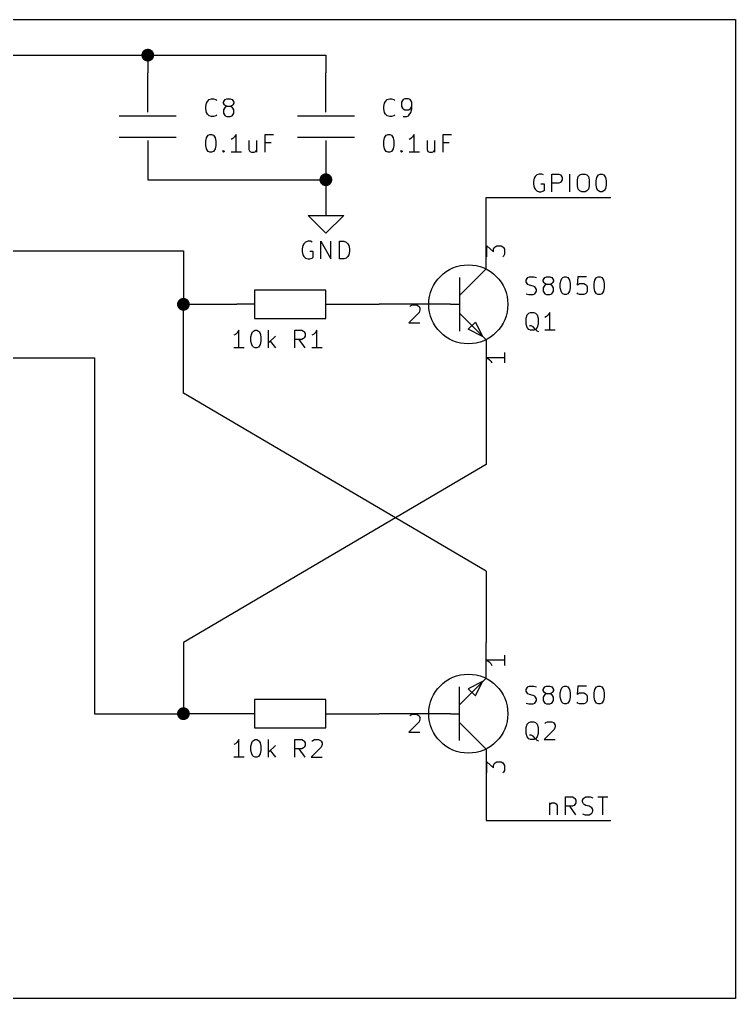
# Model space of a CAD drawing. Extents: x 0.4 to 11.3, y -7.9 to -0.4.
# Drawn here: x 4.64 to 6.65, y -5 to -2.25 of the extents above; entities that cross this region are included whole.
import ezdxf

# ---------------------------------------------------------------- set-up
doc = ezdxf.new("R2010")
doc.units = 0
doc.header["$MEASUREMENT"] = 0
for name, color, linetype in [('CYAN2', 4, 'CONTINUOUS'), ('GRAY1', 251, 'CONTINUOUS'), ('GREEN3', 91, 'CONTINUOUS'), ('LORANGE', 41, 'CONTINUOUS'), ('RED2', 1, 'CONTINUOUS'), ('RED3', 11, 'CONTINUOUS')]:
    doc.layers.add(name, color=color, linetype=linetype)

msp = doc.modelspace()

# ---------------------------------------------------------------- linework, layer by layer
at = {"layer": 'CYAN2', "linetype": 'CONTINUOUS'}
for p, q in [((5.16741, -2.47975), (5.17217, -2.47499)), ((5.17217, -2.47499), (5.17931, -2.47261)), ((5.17931, -2.47261), (5.18407, -2.47261)), ((5.18407, -2.47261), (5.19122, -2.47499)), ((5.19122, -2.47499), (5.1936, -2.47737)), ((5.21503, -2.47737), (5.21741, -2.47499)), ((5.21741, -2.47499), (5.22217, -2.47261)), ((5.22217, -2.47261), (5.23169, -2.47261)), ((5.23169, -2.47261), (5.23646, -2.47499)), ((5.23646, -2.47499), (5.23883, -2.47737)), ((5.66741, -2.47975), (5.67217, -2.47499)), ((5.67217, -2.47499), (5.67931, -2.47261)), ((5.67931, -2.47261), (5.68407, -2.47261)), ((5.68407, -2.47261), (5.69122, -2.47499)), ((5.69122, -2.47499), (5.6936, -2.47737)), ((5.71741, -2.47499), (5.71503, -2.47737)), ((5.72217, -2.47261), (5.71741, -2.47499)), ((5.73169, -2.47261), (5.72217, -2.47261)), ((5.73646, -2.47499), (5.73169, -2.47261)), ((5.73883, -2.47737), (5.73646, -2.47499)), ((5.16265, -2.49404), (5.16503, -2.48452)), ((5.16265, -2.50118), (5.16265, -2.49404)), ((5.16503, -2.5107), (5.16265, -2.50118)), ((5.16503, -2.48452), (5.16741, -2.47975)), ((5.21265, -2.48213), (5.21503, -2.47737)), ((5.21265, -2.48452), (5.21265, -2.48213)), ((5.21503, -2.48928), (5.21265, -2.48452)), ((5.21503, -2.4988), (5.21265, -2.50356)), ((5.21741, -2.49166), (5.21503, -2.48928)), ((5.21741, -2.49642), (5.21503, -2.4988)), ((5.22217, -2.49404), (5.21741, -2.49166)), ((5.22217, -2.49404), (5.21741, -2.49642)), ((5.23169, -2.49404), (5.22217, -2.49404)), ((5.23646, -2.49166), (5.23169, -2.49404)), ((5.23646, -2.49642), (5.23169, -2.49404)), ((5.23883, -2.48928), (5.23646, -2.49166)), ((5.23883, -2.4988), (5.23646, -2.49642)), ((5.23883, -2.47737), (5.24122, -2.48213)), ((5.24122, -2.48452), (5.23883, -2.48928)), ((5.24122, -2.50356), (5.23883, -2.4988)), ((5.24122, -2.48213), (5.24122, -2.48452)), ((5.66265, -2.49404), (5.66503, -2.48452)), ((5.66265, -2.50118), (5.66265, -2.49404)), ((5.66503, -2.5107), (5.66265, -2.50118)), ((5.66503, -2.48452), (5.66741, -2.47975)), ((5.71503, -2.47737), (5.71265, -2.48213)), ((5.71265, -2.48213), (5.71265, -2.49404)), ((5.71265, -2.49404), (5.71503, -2.4988)), ((5.71503, -2.4988), (5.71741, -2.50118)), ((5.71741, -2.50118), (5.72217, -2.50356)), ((5.73169, -2.50356), (5.73646, -2.50118)), ((5.73646, -2.50118), (5.73883, -2.4988)), ((5.74122, -2.48213), (5.73883, -2.47737)), ((5.73883, -2.4988), (5.74122, -2.49404)), ((5.73883, -2.5107), (5.74122, -2.50118)), ((5.74122, -2.50118), (5.74122, -2.48213)), ((5.16741, -2.51546), (5.16503, -2.5107)), ((5.17217, -2.52023), (5.16741, -2.51546)), ((5.17931, -2.52261), (5.17217, -2.52023)), ((5.18407, -2.52261), (5.17931, -2.52261)), ((5.19122, -2.52023), (5.18407, -2.52261)), ((5.1936, -2.51785), (5.19122, -2.52023)), ((5.21265, -2.50356), (5.21265, -2.51309)), ((5.21265, -2.51309), (5.21503, -2.51785)), ((5.21503, -2.51785), (5.21741, -2.52023)), ((5.21741, -2.52023), (5.22217, -2.52261)), ((5.22217, -2.52261), (5.23169, -2.52261)), ((5.23169, -2.52261), (5.23646, -2.52023)), ((5.23646, -2.52023), (5.23883, -2.51785)), ((5.23883, -2.51785), (5.24122, -2.51309)), ((5.24122, -2.51309), (5.24122, -2.50356)), ((5.66741, -2.51546), (5.66503, -2.5107)), ((5.67217, -2.52023), (5.66741, -2.51546)), ((5.67931, -2.52261), (5.67217, -2.52023)), ((5.68407, -2.52261), (5.67931, -2.52261)), ((5.69122, -2.52023), (5.68407, -2.52261)), ((5.6936, -2.51785), (5.69122, -2.52023)), ((5.71741, -2.52261), (5.72693, -2.52261)), ((5.72217, -2.50356), (5.73169, -2.50356)), ((5.72693, -2.52261), (5.73169, -2.52023)), ((5.73169, -2.52023), (5.73407, -2.51785)), ((5.73407, -2.51785), (5.73883, -2.5107)), ((5.16265, -2.59166), (5.16503, -2.58213)), ((5.16503, -2.58213), (5.16741, -2.57737)), ((5.16741, -2.57737), (5.16979, -2.57499)), ((5.16979, -2.57499), (5.17455, -2.57261)), ((5.17455, -2.57261), (5.17931, -2.57261)), ((5.17931, -2.57261), (5.18407, -2.57499)), ((5.18407, -2.57499), (5.18646, -2.57737)), ((5.18646, -2.57737), (5.18884, -2.58213)), ((5.18884, -2.58213), (5.19122, -2.59166)), ((5.23884, -2.58452), (5.23407, -2.58689)), ((5.2436, -2.57975), (5.23884, -2.58452)), ((5.24836, -2.57261), (5.2436, -2.57975)), ((5.24836, -2.62261), (5.24836, -2.57261)), ((5.32931, -2.62261), (5.32931, -2.57261)), ((5.32931, -2.57261), (5.35312, -2.57261)), ((5.66265, -2.59166), (5.66503, -2.58213)), ((5.66503, -2.58213), (5.66741, -2.57737)), ((5.66741, -2.57737), (5.66979, -2.57499)), ((5.66979, -2.57499), (5.67455, -2.57261)), ((5.67455, -2.57261), (5.67931, -2.57261)), ((5.67931, -2.57261), (5.68407, -2.57499)), ((5.68407, -2.57499), (5.68646, -2.57737)), ((5.68646, -2.57737), (5.68884, -2.58213)), ((5.68884, -2.58213), (5.69122, -2.59166)), ((5.73884, -2.58452), (5.73407, -2.58689)), ((5.7436, -2.57975), (5.73884, -2.58452)), ((5.74836, -2.57261), (5.7436, -2.57975)), ((5.74836, -2.62261), (5.74836, -2.57261)), ((5.82931, -2.62261), (5.82931, -2.57261)), ((5.82931, -2.57261), (5.85312, -2.57261)), ((5.16265, -2.60356), (5.16265, -2.59166)), ((5.16503, -2.61309), (5.16265, -2.60356)), ((5.19122, -2.60356), (5.18884, -2.61309)), ((5.19122, -2.59166), (5.19122, -2.60356)), ((5.28407, -2.58928), (5.28407, -2.61546)), ((5.3055, -2.58928), (5.3055, -2.62261)), ((5.34598, -2.59642), (5.32931, -2.59642)), ((5.66265, -2.60356), (5.66265, -2.59166)), ((5.66503, -2.61309), (5.66265, -2.60356)), ((5.69122, -2.60356), (5.68884, -2.61309)), ((5.69122, -2.59166), (5.69122, -2.60356)), ((5.78407, -2.58928), (5.78407, -2.61546)), ((5.8055, -2.58928), (5.8055, -2.62261)), ((5.84598, -2.59642), (5.82931, -2.59642)), ((5.16741, -2.61785), (5.16503, -2.61309)), ((5.16979, -2.62023), (5.16741, -2.61785)), ((5.17455, -2.62261), (5.16979, -2.62023)), ((5.17931, -2.62261), (5.17455, -2.62261)), ((5.18407, -2.62023), (5.17931, -2.62261)), ((5.18646, -2.61785), (5.18407, -2.62023)), ((5.18884, -2.61309), (5.18646, -2.61785)), ((5.21027, -2.62023), (5.21265, -2.61785)), ((5.21265, -2.62261), (5.21027, -2.62023)), ((5.21265, -2.61785), (5.21503, -2.62023)), ((5.21265, -2.61785), (5.21265, -2.62261)), ((5.21503, -2.62023), (5.21265, -2.62261)), ((5.26265, -2.62261), (5.23407, -2.62261)), ((5.28407, -2.61546), (5.28646, -2.62023)), ((5.28646, -2.62023), (5.29122, -2.62261)), ((5.29122, -2.62261), (5.29836, -2.62261)), ((5.29836, -2.62261), (5.30312, -2.62023)), ((5.30312, -2.62023), (5.3055, -2.61785)), ((5.66741, -2.61785), (5.66503, -2.61309)), ((5.66979, -2.62023), (5.66741, -2.61785)), ((5.67455, -2.62261), (5.66979, -2.62023)), ((5.67931, -2.62261), (5.67455, -2.62261)), ((5.68407, -2.62023), (5.67931, -2.62261)), ((5.68646, -2.61785), (5.68407, -2.62023)), ((5.68884, -2.61309), (5.68646, -2.61785)), ((5.71027, -2.62023), (5.71265, -2.61785)), ((5.71265, -2.62261), (5.71027, -2.62023)), ((5.71265, -2.61785), (5.71503, -2.62023)), ((5.71265, -2.61785), (5.71265, -2.62261)), ((5.71503, -2.62023), (5.71265, -2.62261)), ((5.76265, -2.62261), (5.73407, -2.62261)), ((5.78407, -2.61546), (5.78646, -2.62023)), ((5.78646, -2.62023), (5.79122, -2.62261)), ((5.79122, -2.62261), (5.79836, -2.62261)), ((5.79836, -2.62261), (5.80312, -2.62023)), ((5.80312, -2.62023), (5.8055, -2.61785)), ((5.43571, -2.88452), (5.43333, -2.89404)), ((5.43809, -2.87976), (5.43571, -2.88452)), ((5.44285, -2.875), (5.43809, -2.87976)), ((5.45, -2.87261), (5.44285, -2.875)), ((5.45714, -2.87261), (5.45, -2.87261)), ((5.4619, -2.875), (5.45714, -2.87261)), ((5.48571, -2.92261), (5.48571, -2.87261)), ((5.48571, -2.87261), (5.51428, -2.92261)), ((5.51428, -2.92261), (5.51428, -2.87261)), ((5.53809, -2.92261), (5.53809, -2.87261)), ((5.53809, -2.87261), (5.55, -2.87261)), ((5.55, -2.87261), (5.55714, -2.875)), ((5.55714, -2.875), (5.5619, -2.87976)), ((5.5619, -2.87976), (5.56428, -2.88452)), ((5.56428, -2.88452), (5.56667, -2.89404)), ((5.43333, -2.89404), (5.43333, -2.90119)), ((5.43333, -2.90119), (5.43571, -2.91071)), ((5.43571, -2.91071), (5.43809, -2.91547)), ((5.46428, -2.90119), (5.45476, -2.90119)), ((5.46428, -2.91785), (5.46428, -2.90119)), ((5.56428, -2.91071), (5.5619, -2.91547)), ((5.56667, -2.90119), (5.56428, -2.91071)), ((5.56667, -2.89404), (5.56667, -2.90119)), ((5.43809, -2.91547), (5.44285, -2.92023)), ((5.44285, -2.92023), (5.45, -2.92261)), ((5.45, -2.92261), (5.45476, -2.92261)), ((5.45476, -2.92261), (5.4619, -2.92023)), ((5.4619, -2.92023), (5.46428, -2.91785)), ((5.55, -2.92261), (5.53809, -2.92261)), ((5.55714, -2.92023), (5.55, -2.92261)), ((5.5619, -2.91547), (5.55714, -2.92023)), ((6.06265, -2.98214), (6.06503, -2.97738)), ((6.06265, -2.9869), (6.06265, -2.98214)), ((6.06503, -2.99167), (6.06265, -2.9869)), ((6.06503, -2.97738), (6.06741, -2.975)), ((6.06741, -2.99405), (6.06503, -2.99167)), ((6.06741, -2.975), (6.07217, -2.97262)), ((6.07217, -2.99643), (6.06741, -2.99405)), ((6.07217, -2.97262), (6.08407, -2.97262)), ((6.0817, -2.99881), (6.07217, -2.99643)), ((6.08407, -2.97262), (6.09122, -2.975)), ((6.11027, -2.98214), (6.11265, -2.97738)), ((6.11027, -2.98452), (6.11027, -2.98214)), ((6.11265, -2.98928), (6.11027, -2.98452)), ((6.11265, -2.97738), (6.11503, -2.975)), ((6.11503, -2.99167), (6.11265, -2.98928)), ((6.11503, -2.99643), (6.11265, -2.99881)), ((6.11503, -2.975), (6.11979, -2.97262)), ((6.11979, -2.99405), (6.11503, -2.99167)), ((6.11979, -2.99405), (6.11503, -2.99643)), ((6.11979, -2.97262), (6.12931, -2.97262)), ((6.12931, -2.99405), (6.11979, -2.99405)), ((6.12931, -2.97262), (6.13407, -2.975)), ((6.13407, -2.99167), (6.12931, -2.99405)), ((6.13407, -2.99643), (6.12931, -2.99405)), ((6.13407, -2.975), (6.13646, -2.97738)), ((6.13646, -2.98928), (6.13407, -2.99167)), ((6.13646, -2.99881), (6.13407, -2.99643)), ((6.13646, -2.97738), (6.13884, -2.98214)), ((6.13884, -2.98452), (6.13646, -2.98928)), ((6.13884, -2.98214), (6.13884, -2.98452)), ((6.15789, -2.99167), (6.16027, -2.98214)), ((6.15789, -3.00357), (6.15789, -2.99167)), ((6.16027, -2.98214), (6.16265, -2.97738)), ((6.16265, -2.97738), (6.16503, -2.975)), ((6.16503, -2.975), (6.16979, -2.97262)), ((6.16979, -2.97262), (6.17455, -2.97262)), ((6.17455, -2.97262), (6.17931, -2.975)), ((6.17931, -2.975), (6.1817, -2.97738)), ((6.1817, -2.97738), (6.18407, -2.98214)), ((6.18407, -2.98214), (6.18646, -2.99167)), ((6.18646, -2.99167), (6.18646, -3.00357)), ((6.20789, -2.97262), (6.2055, -2.99643)), ((6.2055, -2.99643), (6.20789, -2.99405)), ((6.2317, -2.97262), (6.20789, -2.97262)), ((6.20789, -2.99405), (6.21265, -2.99167)), ((6.21265, -2.99167), (6.22455, -2.99167)), ((6.22455, -2.99167), (6.22931, -2.99405)), ((6.22931, -2.99405), (6.2317, -2.99643)), ((6.2317, -2.99643), (6.23407, -3.00119)), ((6.25312, -2.99167), (6.2555, -2.98214)), ((6.25312, -3.00357), (6.25312, -2.99167)), ((6.2555, -2.98214), (6.25789, -2.97738)), ((6.25789, -2.97738), (6.26027, -2.975)), ((6.26027, -2.975), (6.26503, -2.97262)), ((6.26503, -2.97262), (6.26979, -2.97262)), ((6.26979, -2.97262), (6.27455, -2.975)), ((6.27455, -2.975), (6.27693, -2.97738)), ((6.27693, -2.97738), (6.27931, -2.98214)), ((6.27931, -2.98214), (6.2817, -2.99167)), ((6.2817, -2.99167), (6.2817, -3.00357)), ((6.06265, -3.02024), (6.06979, -3.02262)), ((6.06979, -3.02262), (6.0817, -3.02262)), ((6.08646, -3.00119), (6.0817, -2.99881)), ((6.0817, -3.02262), (6.08646, -3.02024)), ((6.08884, -3.00357), (6.08646, -3.00119)), ((6.08646, -3.02024), (6.08884, -3.01785)), ((6.09122, -3.00833), (6.08884, -3.00357)), ((6.08884, -3.01785), (6.09122, -3.01309)), ((6.09122, -3.01309), (6.09122, -3.00833)), ((6.11265, -2.99881), (6.11027, -3.00357)), ((6.11027, -3.00357), (6.11027, -3.01309)), ((6.11027, -3.01309), (6.11265, -3.01785)), ((6.11265, -3.01785), (6.11503, -3.02024)), ((6.11503, -3.02024), (6.11979, -3.02262)), ((6.11979, -3.02262), (6.12931, -3.02262)), ((6.12931, -3.02262), (6.13407, -3.02024)), ((6.13407, -3.02024), (6.13646, -3.01785)), ((6.13884, -3.00357), (6.13646, -2.99881)), ((6.13646, -3.01785), (6.13884, -3.01309)), ((6.13884, -3.01309), (6.13884, -3.00357)), ((6.16027, -3.01309), (6.15789, -3.00357)), ((6.16265, -3.01785), (6.16027, -3.01309)), ((6.16503, -3.02024), (6.16265, -3.01785)), ((6.16979, -3.02262), (6.16503, -3.02024)), ((6.17455, -3.02262), (6.16979, -3.02262)), ((6.17931, -3.02024), (6.17455, -3.02262)), ((6.1817, -3.01785), (6.17931, -3.02024)), ((6.18407, -3.01309), (6.1817, -3.01785)), ((6.18646, -3.00357), (6.18407, -3.01309)), ((6.20789, -3.02024), (6.2055, -3.01785)), ((6.21265, -3.02262), (6.20789, -3.02024)), ((6.22455, -3.02262), (6.21265, -3.02262)), ((6.22931, -3.02024), (6.22455, -3.02262)), ((6.2317, -3.01785), (6.22931, -3.02024)), ((6.23407, -3.01309), (6.2317, -3.01785)), ((6.23407, -3.00119), (6.23407, -3.01309)), ((6.2555, -3.01309), (6.25312, -3.00357)), ((6.25789, -3.01785), (6.2555, -3.01309)), ((6.26027, -3.02024), (6.25789, -3.01785)), ((6.26503, -3.02262), (6.26027, -3.02024)), ((6.26979, -3.02262), (6.26503, -3.02262)), ((6.27455, -3.02024), (6.26979, -3.02262)), ((6.27693, -3.01785), (6.27455, -3.02024)), ((6.27931, -3.01309), (6.27693, -3.01785)), ((6.2817, -3.00357), (6.27931, -3.01309)), ((6.06265, -3.08928), (6.06503, -3.07976)), ((6.06503, -3.07976), (6.06979, -3.075)), ((6.06979, -3.075), (6.07455, -3.07262)), ((6.07455, -3.07262), (6.08407, -3.07262)), ((6.08407, -3.07262), (6.08884, -3.075)), ((6.08884, -3.075), (6.0936, -3.07976)), ((6.0936, -3.07976), (6.09598, -3.08928)), ((6.12455, -3.07976), (6.11979, -3.08452)), ((6.12931, -3.07262), (6.12455, -3.07976)), ((6.12931, -3.12262), (6.12931, -3.07262)), ((6.06265, -3.10595), (6.06265, -3.08928)), ((6.06503, -3.11547), (6.06265, -3.10595)), ((6.09598, -3.10595), (6.0936, -3.11547)), ((6.09598, -3.08928), (6.09598, -3.10595)), ((6.11979, -3.08452), (6.11503, -3.0869)), ((5.24643, -3.13452), (5.24167, -3.1369)), ((5.25119, -3.12976), (5.24643, -3.13452)), ((5.25595, -3.12261), (5.25119, -3.12976)), ((5.25595, -3.17261), (5.25595, -3.12261)), ((5.28928, -3.14166), (5.29167, -3.13214)), ((5.29167, -3.13214), (5.29405, -3.12737)), ((5.29405, -3.12737), (5.29643, -3.125)), ((5.29643, -3.125), (5.30119, -3.12261)), ((5.30119, -3.12261), (5.30595, -3.12261)), ((5.30595, -3.12261), (5.31071, -3.125)), ((5.31071, -3.125), (5.31309, -3.12737)), ((5.31309, -3.12737), (5.31547, -3.13214)), ((5.31547, -3.13214), (5.31785, -3.14166)), ((5.33928, -3.17261), (5.33928, -3.12261)), ((5.41309, -3.17261), (5.41309, -3.12261)), ((5.41309, -3.12261), (5.43214, -3.12261)), ((5.43214, -3.12261), (5.4369, -3.125)), ((5.4369, -3.125), (5.43928, -3.12737)), ((5.43928, -3.12737), (5.44167, -3.13214)), ((5.44167, -3.13214), (5.44167, -3.13928)), ((5.46547, -3.13452), (5.46071, -3.1369)), ((5.47024, -3.12976), (5.46547, -3.13452)), ((5.475, -3.12261), (5.47024, -3.12976)), ((5.475, -3.17261), (5.475, -3.12261)), ((6.06979, -3.12024), (6.06503, -3.11547)), ((6.07455, -3.12262), (6.06979, -3.12024)), ((6.07693, -3.11071), (6.07217, -3.11071)), ((6.08407, -3.12262), (6.07455, -3.12262)), ((6.0817, -3.11309), (6.07693, -3.11071)), ((6.08884, -3.12024), (6.0817, -3.11309)), ((6.08884, -3.12024), (6.08407, -3.12262)), ((6.0936, -3.11547), (6.08884, -3.12024)), ((6.0936, -3.125), (6.08884, -3.12024)), ((6.09836, -3.12738), (6.0936, -3.125)), ((6.1436, -3.12262), (6.11503, -3.12262)), ((5.28928, -3.15357), (5.28928, -3.14166)), ((5.29167, -3.16309), (5.28928, -3.15357)), ((5.31785, -3.15357), (5.31547, -3.16309)), ((5.31785, -3.14166), (5.31785, -3.15357)), ((5.35833, -3.13928), (5.33928, -3.15833)), ((5.34405, -3.15357), (5.35833, -3.17261)), ((5.43214, -3.1488), (5.41309, -3.1488)), ((5.44167, -3.17261), (5.425, -3.1488)), ((5.4369, -3.14642), (5.43214, -3.1488)), ((5.43928, -3.14404), (5.4369, -3.14642)), ((5.44167, -3.13928), (5.43928, -3.14404)), ((5.27024, -3.17261), (5.24167, -3.17261)), ((5.29405, -3.16785), (5.29167, -3.16309)), ((5.29643, -3.17023), (5.29405, -3.16785)), ((5.30119, -3.17261), (5.29643, -3.17023)), ((5.30595, -3.17261), (5.30119, -3.17261)), ((5.31071, -3.17023), (5.30595, -3.17261)), ((5.31309, -3.16785), (5.31071, -3.17023)), ((5.31547, -3.16309), (5.31309, -3.16785)), ((5.48928, -3.17261), (5.46071, -3.17261)), ((6.06503, -4.12738), (6.06741, -4.125)), ((6.06741, -4.125), (6.07217, -4.12262)), ((6.07217, -4.12262), (6.08407, -4.12262)), ((6.08407, -4.12262), (6.09122, -4.125)), ((6.11265, -4.12738), (6.11503, -4.125)), ((6.11503, -4.125), (6.11979, -4.12262)), ((6.11979, -4.12262), (6.12931, -4.12262)), ((6.12931, -4.12262), (6.13407, -4.125)), ((6.13407, -4.125), (6.13646, -4.12738)), ((6.16265, -4.12738), (6.16503, -4.125)), ((6.16503, -4.125), (6.16979, -4.12262)), ((6.16979, -4.12262), (6.17455, -4.12262)), ((6.17455, -4.12262), (6.17931, -4.125)), ((6.17931, -4.125), (6.1817, -4.12738)), ((6.20789, -4.12262), (6.2055, -4.14643)), ((6.2317, -4.12262), (6.20789, -4.12262)), ((6.25789, -4.12738), (6.26027, -4.125)), ((6.26027, -4.125), (6.26503, -4.12262)), ((6.26503, -4.12262), (6.26979, -4.12262)), ((6.26979, -4.12262), (6.27455, -4.125)), ((6.27455, -4.125), (6.27693, -4.12738)), ((6.06265, -4.13215), (6.06503, -4.12738)), ((6.06265, -4.13691), (6.06265, -4.13215)), ((6.06503, -4.14167), (6.06265, -4.13691)), ((6.06741, -4.14405), (6.06503, -4.14167)), ((6.07217, -4.14643), (6.06741, -4.14405)), ((6.0817, -4.14881), (6.07217, -4.14643)), ((6.08646, -4.15119), (6.0817, -4.14881)), ((6.08884, -4.15357), (6.08646, -4.15119)), ((6.11027, -4.13215), (6.11265, -4.12738)), ((6.11027, -4.13453), (6.11027, -4.13215)), ((6.11265, -4.13929), (6.11027, -4.13453)), ((6.11265, -4.14881), (6.11027, -4.15357)), ((6.11503, -4.14167), (6.11265, -4.13929)), ((6.11503, -4.14643), (6.11265, -4.14881)), ((6.11979, -4.14405), (6.11503, -4.14167)), ((6.11979, -4.14405), (6.11503, -4.14643)), ((6.12931, -4.14405), (6.11979, -4.14405)), ((6.13407, -4.14167), (6.12931, -4.14405)), ((6.13407, -4.14643), (6.12931, -4.14405)), ((6.13646, -4.13929), (6.13407, -4.14167)), ((6.13646, -4.14881), (6.13407, -4.14643)), ((6.13646, -4.12738), (6.13884, -4.13215)), ((6.13884, -4.13453), (6.13646, -4.13929)), ((6.13884, -4.15357), (6.13646, -4.14881)), ((6.13884, -4.13215), (6.13884, -4.13453)), ((6.15789, -4.14167), (6.16027, -4.13215)), ((6.15789, -4.15357), (6.15789, -4.14167)), ((6.16027, -4.13215), (6.16265, -4.12738)), ((6.1817, -4.12738), (6.18407, -4.13215)), ((6.18407, -4.13215), (6.18646, -4.14167)), ((6.18646, -4.14167), (6.18646, -4.15357)), ((6.2055, -4.14643), (6.20789, -4.14405)), ((6.20789, -4.14405), (6.21265, -4.14167)), ((6.21265, -4.14167), (6.22455, -4.14167)), ((6.22455, -4.14167), (6.22931, -4.14405)), ((6.22931, -4.14405), (6.2317, -4.14643)), ((6.2317, -4.14643), (6.23407, -4.15119)), ((6.23407, -4.15119), (6.23407, -4.1631)), ((6.25312, -4.14167), (6.2555, -4.13215)), ((6.25312, -4.15357), (6.25312, -4.14167)), ((6.2555, -4.13215), (6.25789, -4.12738)), ((6.27693, -4.12738), (6.27931, -4.13215)), ((6.27931, -4.13215), (6.2817, -4.14167)), ((6.2817, -4.14167), (6.2817, -4.15357)), ((6.06265, -4.17024), (6.06979, -4.17262)), ((6.06979, -4.17262), (6.0817, -4.17262)), ((6.0817, -4.17262), (6.08646, -4.17024)), ((6.08646, -4.17024), (6.08884, -4.16786)), ((6.09122, -4.15833), (6.08884, -4.15357)), ((6.08884, -4.16786), (6.09122, -4.1631)), ((6.09122, -4.1631), (6.09122, -4.15833)), ((6.11027, -4.15357), (6.11027, -4.1631)), ((6.11027, -4.1631), (6.11265, -4.16786)), ((6.11265, -4.16786), (6.11503, -4.17024)), ((6.11503, -4.17024), (6.11979, -4.17262)), ((6.11979, -4.17262), (6.12931, -4.17262)), ((6.12931, -4.17262), (6.13407, -4.17024)), ((6.13407, -4.17024), (6.13646, -4.16786)), ((6.13646, -4.16786), (6.13884, -4.1631)), ((6.13884, -4.1631), (6.13884, -4.15357)), ((6.16027, -4.1631), (6.15789, -4.15357)), ((6.16265, -4.16786), (6.16027, -4.1631)), ((6.16503, -4.17024), (6.16265, -4.16786)), ((6.16979, -4.17262), (6.16503, -4.17024)), ((6.17455, -4.17262), (6.16979, -4.17262)), ((6.17931, -4.17024), (6.17455, -4.17262)), ((6.1817, -4.16786), (6.17931, -4.17024)), ((6.18407, -4.1631), (6.1817, -4.16786)), ((6.18646, -4.15357), (6.18407, -4.1631)), ((6.20789, -4.17024), (6.2055, -4.16786)), ((6.21265, -4.17262), (6.20789, -4.17024)), ((6.22455, -4.17262), (6.21265, -4.17262)), ((6.22931, -4.17024), (6.22455, -4.17262)), ((6.2317, -4.16786), (6.22931, -4.17024)), ((6.23407, -4.1631), (6.2317, -4.16786)), ((6.2555, -4.1631), (6.25312, -4.15357)), ((6.25789, -4.16786), (6.2555, -4.1631)), ((6.26027, -4.17024), (6.25789, -4.16786)), ((6.26503, -4.17262), (6.26027, -4.17024)), ((6.26979, -4.17262), (6.26503, -4.17262)), ((6.27455, -4.17024), (6.26979, -4.17262)), ((6.27693, -4.16786), (6.27455, -4.17024)), ((6.27931, -4.1631), (6.27693, -4.16786)), ((6.2817, -4.15357), (6.27931, -4.1631)), ((6.06265, -4.23929), (6.06503, -4.22976)), ((6.06503, -4.22976), (6.06979, -4.225)), ((6.06979, -4.225), (6.07455, -4.22262)), ((6.07455, -4.22262), (6.08407, -4.22262)), ((6.08407, -4.22262), (6.08884, -4.225)), ((6.08884, -4.225), (6.0936, -4.22976)), ((6.0936, -4.22976), (6.09598, -4.23929)), ((6.11503, -4.22738), (6.11741, -4.225)), ((6.11741, -4.225), (6.12217, -4.22262)), ((6.12217, -4.22262), (6.13407, -4.22262)), ((6.13407, -4.22262), (6.13884, -4.225)), ((6.13884, -4.225), (6.14122, -4.22738)), ((6.14122, -4.22738), (6.1436, -4.23215)), ((6.1436, -4.23215), (6.1436, -4.23691)), ((6.06265, -4.25595), (6.06265, -4.23929)), ((6.06503, -4.26548), (6.06265, -4.25595)), ((6.07693, -4.26072), (6.07217, -4.26072)), ((6.0817, -4.2631), (6.07693, -4.26072)), ((6.09598, -4.25595), (6.0936, -4.26548)), ((6.09598, -4.23929), (6.09598, -4.25595)), ((6.14122, -4.24405), (6.11265, -4.27262)), ((6.1436, -4.23691), (6.14122, -4.24405)), ((5.24643, -4.28452), (5.24167, -4.2869)), ((5.25119, -4.27976), (5.24643, -4.28452)), ((5.25595, -4.27261), (5.25119, -4.27976)), ((5.25595, -4.32261), (5.25595, -4.27261)), ((5.28928, -4.29166), (5.29167, -4.28214)), ((5.29167, -4.28214), (5.29405, -4.27737)), ((5.29405, -4.27737), (5.29643, -4.275)), ((5.29643, -4.275), (5.30119, -4.27261)), ((5.30119, -4.27261), (5.30595, -4.27261)), ((5.30595, -4.27261), (5.31071, -4.275)), ((5.31071, -4.275), (5.31309, -4.27737)), ((5.31309, -4.27737), (5.31547, -4.28214)), ((5.31547, -4.28214), (5.31785, -4.29166)), ((5.33928, -4.32261), (5.33928, -4.27261)), ((5.35833, -4.28928), (5.33928, -4.30833)), ((5.41309, -4.32261), (5.41309, -4.27261)), ((5.41309, -4.27261), (5.43214, -4.27261)), ((5.43214, -4.27261), (5.4369, -4.275)), ((5.4369, -4.275), (5.43928, -4.27737)), ((5.43928, -4.27737), (5.44167, -4.28214)), ((5.44167, -4.28928), (5.43928, -4.29404)), ((5.44167, -4.28214), (5.44167, -4.28928)), ((5.46071, -4.27737), (5.46309, -4.275)), ((5.46309, -4.275), (5.46785, -4.27261)), ((5.46785, -4.27261), (5.47976, -4.27261)), ((5.47976, -4.27261), (5.48452, -4.275)), ((5.48452, -4.275), (5.4869, -4.27737)), ((5.4869, -4.27737), (5.48928, -4.28214)), ((5.48928, -4.2869), (5.4869, -4.29404)), ((5.48928, -4.28214), (5.48928, -4.2869)), ((6.06979, -4.27024), (6.06503, -4.26548)), ((6.07455, -4.27262), (6.06979, -4.27024)), ((6.08407, -4.27262), (6.07455, -4.27262)), ((6.08884, -4.27024), (6.0817, -4.2631)), ((6.08884, -4.27024), (6.08407, -4.27262)), ((6.0936, -4.26548), (6.08884, -4.27024)), ((6.0936, -4.275), (6.08884, -4.27024)), ((6.09836, -4.27738), (6.0936, -4.275)), ((6.11265, -4.27262), (6.1436, -4.27262)), ((5.28928, -4.30357), (5.28928, -4.29166)), ((5.29167, -4.31309), (5.28928, -4.30357)), ((5.29405, -4.31785), (5.29167, -4.31309)), ((5.31547, -4.31309), (5.31309, -4.31785)), ((5.31785, -4.30357), (5.31547, -4.31309)), ((5.31785, -4.29166), (5.31785, -4.30357)), ((5.34405, -4.30357), (5.35833, -4.32261)), ((5.43214, -4.2988), (5.41309, -4.2988)), ((5.44167, -4.32261), (5.425, -4.2988)), ((5.4369, -4.29642), (5.43214, -4.2988)), ((5.43928, -4.29404), (5.4369, -4.29642)), ((5.4869, -4.29404), (5.45833, -4.32261)), ((5.27024, -4.32261), (5.24167, -4.32261)), ((5.29643, -4.32023), (5.29405, -4.31785)), ((5.30119, -4.32261), (5.29643, -4.32023)), ((5.30595, -4.32261), (5.30119, -4.32261)), ((5.31071, -4.32023), (5.30595, -4.32261)), ((5.31309, -4.31785), (5.31071, -4.32023)), ((5.45833, -4.32261), (5.48928, -4.32261))]:
    msp.add_line(p, q, dxfattribs=at)
at = {"layer": 'GRAY1', "linetype": 'CONTINUOUS'}
for p, q in [((6.08735, -2.69101), (6.08497, -2.69577)), ((6.09211, -2.68625), (6.08735, -2.69101)), ((6.09925, -2.68387), (6.09211, -2.68625)), ((6.1064, -2.68387), (6.09925, -2.68387)), ((6.11116, -2.68625), (6.1064, -2.68387)), ((6.13497, -2.73387), (6.13497, -2.68387)), ((6.13497, -2.68387), (6.15402, -2.68387)), ((6.15402, -2.68387), (6.15878, -2.68625)), ((6.15878, -2.68625), (6.16116, -2.68863)), ((6.16116, -2.68863), (6.16354, -2.69339)), ((6.16354, -2.69339), (6.16354, -2.70053)), ((6.18497, -2.73387), (6.18497, -2.68387)), ((6.2064, -2.70053), (6.20878, -2.69101)), ((6.20878, -2.69101), (6.21354, -2.68625)), ((6.21354, -2.68625), (6.2183, -2.68387)), ((6.2183, -2.68387), (6.22782, -2.68387)), ((6.22782, -2.68387), (6.23259, -2.68625)), ((6.23259, -2.68625), (6.23735, -2.69101)), ((6.23735, -2.69101), (6.23973, -2.70053)), ((6.25878, -2.70291), (6.26116, -2.69339)), ((6.26116, -2.69339), (6.26354, -2.68863)), ((6.26354, -2.68863), (6.26592, -2.68625)), ((6.26592, -2.68625), (6.27068, -2.68387)), ((6.27068, -2.68387), (6.27544, -2.68387)), ((6.27544, -2.68387), (6.2802, -2.68625)), ((6.2802, -2.68625), (6.28259, -2.68863)), ((6.28259, -2.68863), (6.28497, -2.69339)), ((6.28497, -2.69339), (6.28735, -2.70291)), ((6.08497, -2.69577), (6.08259, -2.7053)), ((6.08259, -2.7053), (6.08259, -2.71244)), ((6.08259, -2.71244), (6.08497, -2.72196)), ((6.08497, -2.72196), (6.08735, -2.72672)), ((6.11354, -2.71244), (6.10402, -2.71244)), ((6.11354, -2.7291), (6.11354, -2.71244)), ((6.15402, -2.71006), (6.13497, -2.71006)), ((6.15878, -2.70767), (6.15402, -2.71006)), ((6.16116, -2.7053), (6.15878, -2.70767)), ((6.16354, -2.70053), (6.16116, -2.7053)), ((6.2064, -2.7172), (6.2064, -2.70053)), ((6.20878, -2.72672), (6.2064, -2.7172)), ((6.23973, -2.7172), (6.23735, -2.72672)), ((6.23973, -2.70053), (6.23973, -2.7172)), ((6.25878, -2.71482), (6.25878, -2.70291)), ((6.26116, -2.72434), (6.25878, -2.71482)), ((6.28735, -2.71482), (6.28497, -2.72434)), ((6.28735, -2.70291), (6.28735, -2.71482)), ((6.08735, -2.72672), (6.09211, -2.73148)), ((6.09211, -2.73148), (6.09925, -2.73387)), ((6.09925, -2.73387), (6.10402, -2.73387)), ((6.10402, -2.73387), (6.11116, -2.73148)), ((6.11116, -2.73148), (6.11354, -2.7291)), ((6.21354, -2.73148), (6.20878, -2.72672)), ((6.2183, -2.73387), (6.21354, -2.73148)), ((6.22782, -2.73387), (6.2183, -2.73387)), ((6.23259, -2.73148), (6.22782, -2.73387)), ((6.23735, -2.72672), (6.23259, -2.73148)), ((6.26354, -2.7291), (6.26116, -2.72434)), ((6.26592, -2.73148), (6.26354, -2.7291)), ((6.27068, -2.73387), (6.26592, -2.73148)), ((6.27544, -2.73387), (6.27068, -2.73387)), ((6.2802, -2.73148), (6.27544, -2.73387)), ((6.28259, -2.7291), (6.2802, -2.73148)), ((6.28497, -2.72434), (6.28259, -2.7291)), ((6.12782, -4.45053), (6.12782, -4.48387)), ((6.12782, -4.4553), (6.1302, -4.45291)), ((6.1302, -4.45291), (6.13497, -4.45053)), ((6.13497, -4.45053), (6.14211, -4.45053)), ((6.14211, -4.45053), (6.14687, -4.45291)), ((6.14687, -4.45291), (6.14925, -4.45767)), ((6.17306, -4.48387), (6.17306, -4.43387)), ((6.17306, -4.43387), (6.19211, -4.43387)), ((6.19211, -4.43387), (6.19687, -4.43625)), ((6.19687, -4.43625), (6.19925, -4.43863)), ((6.19925, -4.43863), (6.20163, -4.44339)), ((6.20163, -4.45053), (6.19925, -4.4553)), ((6.20163, -4.44339), (6.20163, -4.45053)), ((6.22068, -4.44339), (6.22306, -4.43863)), ((6.22068, -4.44815), (6.22068, -4.44339)), ((6.22306, -4.45291), (6.22068, -4.44815)), ((6.22306, -4.43863), (6.22544, -4.43625)), ((6.22544, -4.4553), (6.22306, -4.45291)), ((6.22544, -4.43625), (6.2302, -4.43387)), ((6.2302, -4.43387), (6.24211, -4.43387)), ((6.24211, -4.43387), (6.24925, -4.43625)), ((6.26354, -4.43387), (6.29211, -4.43387)), ((6.27782, -4.48387), (6.27782, -4.43387)), ((6.14925, -4.45767), (6.14925, -4.48387)), ((6.19211, -4.46006), (6.17306, -4.46006)), ((6.20163, -4.48387), (6.18497, -4.46006)), ((6.19687, -4.45767), (6.19211, -4.46006)), ((6.19925, -4.4553), (6.19687, -4.45767)), ((6.22068, -4.48148), (6.22782, -4.48387)), ((6.2302, -4.45767), (6.22544, -4.4553)), ((6.23973, -4.46006), (6.2302, -4.45767)), ((6.24449, -4.46244), (6.23973, -4.46006)), ((6.23973, -4.48387), (6.24449, -4.48148)), ((6.24687, -4.46482), (6.24449, -4.46244)), ((6.24449, -4.48148), (6.24687, -4.4791)), ((6.24925, -4.46958), (6.24687, -4.46482)), ((6.24687, -4.4791), (6.24925, -4.47434)), ((6.24925, -4.47434), (6.24925, -4.46958)), ((6.22782, -4.48387), (6.23973, -4.48387))]:
    msp.add_line(p, q, dxfattribs=at)
at = {"layer": 'GREEN3', "linetype": 'CONTINUOUS'}
for p, q in [((3.75, -2.35), (5, -2.35)), ((5, -2.35), (5.5, -2.35)), ((5, -2.35), (5, -2.4)), ((5.5, -2.35), (5.5, -2.4)), ((5, -2.7), (5.5, -2.7)), ((5.5, -2.7), (5.5, -2.75)), ((5.95, -2.75), (6.3, -2.75)), ((5.95, -2.85), (5.95, -2.75)), ((4.15, -2.9), (5.1, -2.9)), ((5.1, -2.9), (5.1, -3.05)), ((5.1, -3.3), (5.1, -3.05)), ((5.1, -3.05), (5.25, -3.05)), ((5.55, -3.05), (5.65, -3.05)), ((4.15, -3.2), (4.85, -3.2)), ((4.85, -3.2), (4.85, -4.2)), ((5.95, -3.25), (5.95, -3.5)), ((5.95, -3.8), (5.1, -3.3)), ((5.95, -3.5), (5.1, -4)), ((5.95, -3.8), (5.95, -4)), ((5.1, -4), (5.1, -4.2)), ((4.85, -4.2), (5.1, -4.2)), ((5.25, -4.2), (5.1, -4.2)), ((5.55, -4.2), (5.65, -4.2)), ((5.95, -4.4), (5.95, -4.5)), ((5.95, -4.5), (6.3, -4.5))]:
    msp.add_line(p, q, dxfattribs=at)
at = {"layer": 'GREEN3', "const_width": 0.018}
for points in [[(4.991, -2.35, 1), (5.009, -2.35, 1)], [(5.491, -2.7, 1), (5.509, -2.7, 1)], [(5.091, -3.05, 1), (5.109, -3.05, 1)], [(5.091, -4.2, 1), (5.109, -4.2, 1)]]:
    msp.add_lwpolyline(points, format="xyb", close=True, dxfattribs=at)
at = {"layer": 'LORANGE', "linetype": 'CONTINUOUS'}
for p, q in [((0.6, -2.25), (6.65, -2.25)), ((6.65, -2.25), (6.65, -5)), ((6.65, -5), (0.6, -5))]:
    msp.add_line(p, q, dxfattribs=at)
at = {"layer": 'RED2', "linetype": 'CONTINUOUS'}
for p, q in [((5, -2.51), (5, -2.4)), ((5.5, -2.51), (5.5, -2.4)), ((4.92, -2.52), (5.08, -2.52)), ((5.42, -2.52), (5.58, -2.52)), ((4.92, -2.58), (5.08, -2.58)), ((5.42, -2.58), (5.58, -2.58)), ((5, -2.59), (5, -2.7)), ((5.5, -2.59), (5.5, -2.7)), ((5.5, -2.75), (5.5, -2.8)), ((5.5, -2.85), (5.45, -2.8)), ((5.45, -2.8), (5.5, -2.8)), ((5.5, -2.8), (5.55, -2.8)), ((5.55, -2.8), (5.5, -2.85)), ((5.95, -2.95), (5.95, -2.85)), ((5.875, -3.025), (5.95, -2.95)), ((5.875, -2.975), (5.875, -3.125)), ((5.3, -3.01), (5.3, -3.09)), ((5.5, -3.01), (5.3, -3.01)), ((5.5, -3.09), (5.5, -3.01)), ((5.3, -3.05), (5.25, -3.05)), ((5.5, -3.05), (5.55, -3.05)), ((5.85, -3.05), (5.65, -3.05)), ((5.85, -3.05), (5.875, -3.05)), ((5.875, -3.075), (5.95, -3.15)), ((5.3, -3.09), (5.5, -3.09)), ((5.9, -3.12), (5.92, -3.1)), ((5.92, -3.1), (5.94, -3.14)), ((5.94, -3.14), (5.9, -3.12)), ((5.95, -3.15), (5.95, -3.25)), ((5.95, -4.1), (5.95, -4)), ((5.875, -4.175), (5.95, -4.1)), ((5.875, -4.275), (5.875, -4.125)), ((5.94, -4.11), (5.9, -4.13)), ((5.92, -4.15), (5.94, -4.11)), ((5.9, -4.13), (5.92, -4.15)), ((5.3, -4.16), (5.3, -4.24)), ((5.5, -4.16), (5.3, -4.16)), ((5.5, -4.24), (5.5, -4.16)), ((5.3, -4.2), (5.25, -4.2)), ((5.5, -4.2), (5.55, -4.2)), ((5.85, -4.2), (5.65, -4.2)), ((5.85, -4.2), (5.875, -4.2)), ((5.875, -4.225), (5.95, -4.3)), ((5.3, -4.24), (5.5, -4.24)), ((5.95, -4.3), (5.95, -4.4))]:
    msp.add_line(p, q, dxfattribs=at)
at = {"layer": 'RED2'}
for centre in [(5.9, -3.05), (5.9, -4.2)]:
    msp.add_circle(centre, 0.111, dxfattribs=at)
at = {"layer": 'RED3', "linetype": 'CONTINUOUS'}
for p, q in [((5.95162, -2.91667), (5.95162, -2.88571)), ((5.95162, -2.88571), (5.97067, -2.90238)), ((5.97543, -2.88809), (5.98019, -2.88571)), ((5.98019, -2.88571), (5.99209, -2.88571)), ((5.99209, -2.88571), (5.99685, -2.88809)), ((5.97067, -2.89524), (5.97305, -2.89047)), ((5.97067, -2.90238), (5.97067, -2.89524)), ((5.97305, -2.89047), (5.97543, -2.88809)), ((5.99685, -2.88809), (5.99924, -2.89047)), ((5.99924, -2.91428), (5.99685, -2.91667)), ((5.99924, -2.89047), (6.00162, -2.89524)), ((6.00162, -2.90952), (5.99924, -2.91428)), ((6.00162, -2.89524), (6.00162, -2.90952)), ((5.73809, -3.054), (5.74285, -3.05162)), ((5.74285, -3.05162), (5.75476, -3.05162)), ((5.75476, -3.05162), (5.75952, -3.054)), ((5.7619, -3.07305), (5.73333, -3.10162)), ((5.73571, -3.05638), (5.73809, -3.054)), ((5.75952, -3.054), (5.7619, -3.05638)), ((5.7619, -3.05638), (5.76428, -3.06114)), ((5.76428, -3.0659), (5.7619, -3.07305)), ((5.76428, -3.06114), (5.76428, -3.0659)), ((5.73333, -3.10162), (5.76428, -3.10162)), ((6.00162, -3.18571), (6.00162, -3.21428)), ((6.00162, -3.2), (5.95162, -3.2)), ((5.95162, -3.2), (5.95876, -3.20476)), ((5.95876, -3.20476), (5.96352, -3.20952)), ((5.96352, -3.20952), (5.9659, -3.21428)), ((6.00162, -4.03571), (6.00162, -4.06428)), ((6.00162, -4.05), (5.95162, -4.05)), ((5.95162, -4.05), (5.95876, -4.05476)), ((5.95876, -4.05476), (5.96352, -4.05952)), ((5.96352, -4.05952), (5.9659, -4.06428)), ((5.73571, -4.20638), (5.73809, -4.204)), ((5.73809, -4.204), (5.74285, -4.20162)), ((5.74285, -4.20162), (5.75476, -4.20162)), ((5.75476, -4.20162), (5.75952, -4.204)), ((5.75952, -4.204), (5.7619, -4.20638)), ((5.7619, -4.20638), (5.76428, -4.21114)), ((5.7619, -4.22305), (5.73333, -4.25162)), ((5.76428, -4.2159), (5.7619, -4.22305)), ((5.76428, -4.21114), (5.76428, -4.2159)), ((5.73333, -4.25162), (5.76428, -4.25162)), ((5.95162, -4.36667), (5.95162, -4.33571)), ((5.95162, -4.33571), (5.97067, -4.35238)), ((5.97067, -4.34524), (5.97305, -4.34047)), ((5.97305, -4.34047), (5.97543, -4.33809)), ((5.97543, -4.33809), (5.98019, -4.33571)), ((5.98019, -4.33571), (5.99209, -4.33571)), ((5.99209, -4.33571), (5.99685, -4.33809)), ((5.99685, -4.33809), (5.99924, -4.34047)), ((5.99924, -4.34047), (6.00162, -4.34524)), ((5.97067, -4.35238), (5.97067, -4.34524)), ((5.99924, -4.36428), (5.99685, -4.36667)), ((6.00162, -4.35952), (5.99924, -4.36428)), ((6.00162, -4.34524), (6.00162, -4.35952))]:
    msp.add_line(p, q, dxfattribs=at)

doc.saveas('drawing.dxf')
